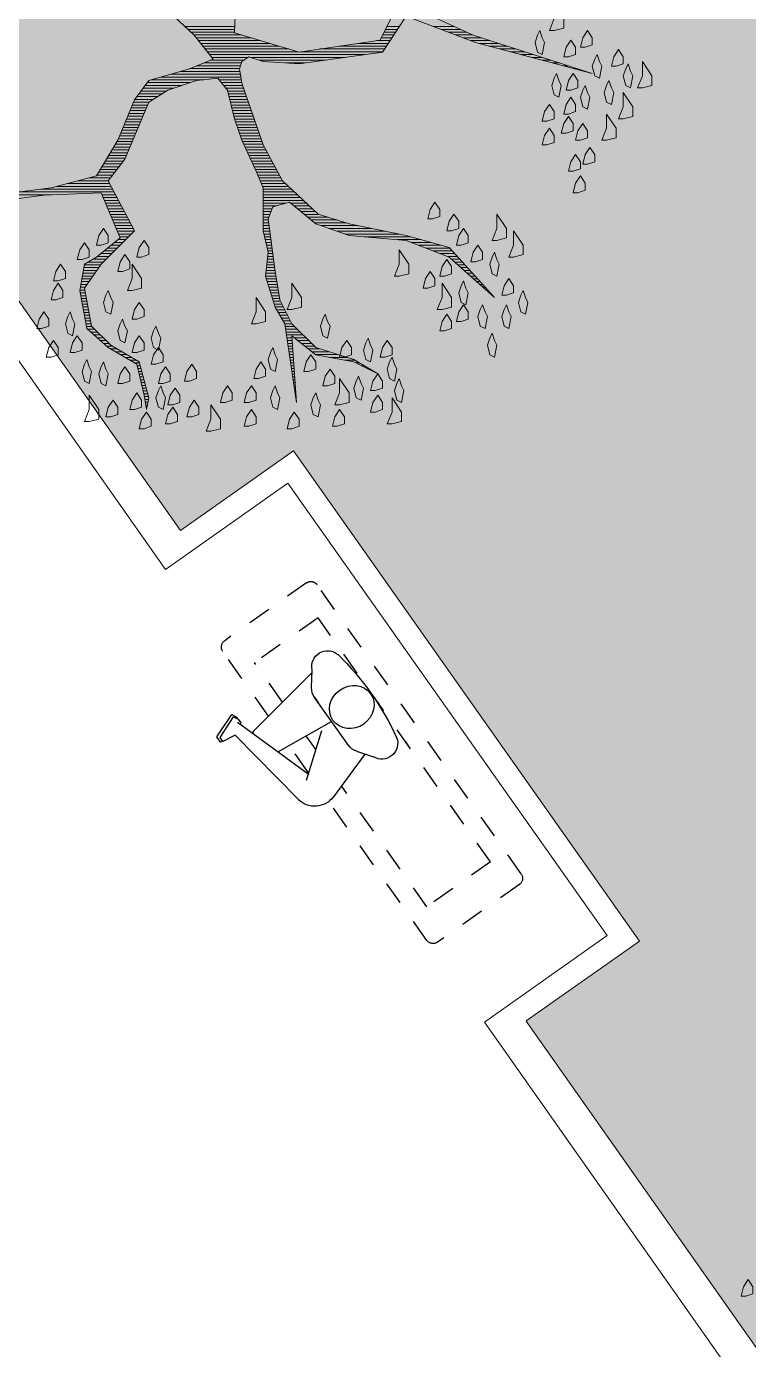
# Model space of a CAD drawing. Header units: metres. Extents: x 12093 to 20303, y 514 to 1412.
# Drawn here: x 19738.51 to 19741.64, y 815.44 to 821.16 of the extents above; entities that cross this region are included whole.
import ezdxf

# ---------------------------------------------------------------- set-up
doc = ezdxf.new("R2010")
doc.units = ezdxf.units.M
doc.linetypes.add('DASHED2', pattern=[9.525, 6.35, -3.175])
doc.layers.get('0').update_dxf_attribs({"lineweight": 13})
for name, color, linetype, lineweight in [('0-JARDI', 72, 'Continuous', 13), ('ARBOLES', 52, 'Continuous', 13), ('AREA VERDE', 62, 'Continuous', 13), ('grass', 64, 'Continuous', 13), ('MANZANAS-ORIGINALES', 147, 'Continuous', 9)]:
    doc.layers.add(name, color=color, linetype=linetype, lineweight=lineweight)
for name, color, linetype in [('2', 2, 'Continuous'), ('Proyecciones', 52, 'DASHED2'), ('SALUD-PLAN', 6, 'Continuous')]:
    doc.layers.add(name, color=color, linetype=linetype)

# ---------------------------------------------------------------- blocks, each defined once
blk = doc.blocks.new('ELLIPSE')
blk.add_circle((0.5, 0.5), 0.5)
blk = doc.blocks.new('gfgfgh')
at = {"layer": '2'}
for p, q in [((19731.2028, 804.7077), (19731.1414, 804.7537)), ((19731.5401, 804.7077), (19731.6014, 804.7537)), ((19731.1722, 804.7291), (19731.0998, 804.5119)), ((19731.5914, 804.7437), (19731.5314, 804.3937)), ((19731.2414, 804.6937), (19731.2714, 804.6937)), ((19731.2714, 804.6937), (19731.4981, 804.6937)), ((19731.3977, 804.4311), (19731.3714, 804.6937)), ((19731.5014, 804.6937), (19731.4714, 804.6937)), ((19731.3626, 804.6353), (19731.2255, 804.4567)), ((19731.2422, 804.4791), (19731.6022, 804.3591)), ((19731.3977, 804.4311), (19731.3966, 804.4277)), ((19731.1786, 804.3816), (19731.5622, 804.3191)), ((19731.5314, 804.3937), (19731.5282, 804.3838)), ((19731.5922, 804.3691), (19731.5902, 804.3631)), ((19731.6122, 804.3691), (19731.5922, 804.3691)), ((19731.5922, 804.2591), (19731.6322, 804.3591)), ((19731.6027, 804.2501), (19731.6437, 804.3587)), ((19731.6322, 804.3591), (19731.6122, 804.3691)), ((19731.6208, 804.37), (19731.6187, 804.3659)), ((19731.6437, 804.3587), (19731.6208, 804.37)), ((19731.5622, 804.3191), (19731.5722, 804.2591)), ((19731.5706, 804.2613), (19731.5718, 804.2616)), ((19731.5706, 804.2613), (19731.575, 804.2501)), ((19731.5722, 804.2591), (19731.5922, 804.2591)), ((19731.575, 804.2501), (19731.6027, 804.2501))]:
    blk.add_line(p, q, dxfattribs=at)
for centre, radius, start, end in [((19731.1681, 804.817), 0.0687, 104.0362, 247.1663), ((19731.3714, 803.6837), 1.22, 79.6111, 100.3889), ((19731.5748, 804.817), 0.0687, 292.8337, 75.9638), ((19731.2448, 804.7637), 0.07, 233.1301, 270), ((19731.4981, 804.7637), 0.07, 270, 306.8699), ((19731.1946, 804.4803), 0.1, 161.5651, 260.7539)]:
    blk.add_arc(centre, radius, start, end, dxfattribs=at)
at = {"layer": 'Proyecciones', "ltscale": 0.006}
for p, q in [((19730.3591, 804.9841), (19731.8897, 804.9841)), ((19730.3258, 804.9509), (19730.3258, 804.5174)), ((19731.923, 804.9509), (19731.923, 804.5174)), ((19730.4774, 804.9049), (19731.7713, 804.9049)), ((19730.4774, 804.9049), (19731.1185, 804.9049)), ((19731.3111, 804.9049), (19731.384, 804.9049)), ((19730.4774, 804.5682), (19731.1185, 804.5682)), ((19731.3111, 804.5682), (19731.384, 804.5682)), ((19731.5614, 804.5682), (19731.7713, 804.5682)), ((19730.3591, 804.4841), (19731.0947, 804.4841)), ((19731.2466, 804.4841), (19731.3924, 804.4841)), ((19731.547, 804.4841), (19731.8897, 804.4841))]:
    blk.add_line(p, q, dxfattribs=at)
at = {"layer": 'Proyecciones', "ltscale": 0.005}
for p, q in [((19730.4774, 804.9049), (19730.4774, 804.5682)), ((19731.7713, 804.9049), (19731.7713, 804.5682))]:
    blk.add_line(p, q, dxfattribs=at)
for centre, start, end in [((19730.3591, 804.9509), 90, 180), ((19731.8897, 804.9509), 0, 90), ((19730.3591, 804.9509), 174.6442, 180), ((19730.3591, 804.5174), 180, 270), ((19731.8897, 804.5174), 270, 0)]:
    blk.add_arc(centre, 0.0333, start, end, dxfattribs=at)
at = {"layer": '2', "xscale": 0.180000000000291, "yscale": -0.2000000000000455, "zscale": 0.180000000000291}
blk.add_blockref('ELLIPSE', (19731.2814, 804.9012), dxfattribs=at)
blk = doc.blocks.new('*X6')
at = {"color": 0}
for p, q in [((16.8265, 16.57), (16.8895, 16.57)), ((16.8565, 16.58), (16.9159, 16.58)), ((16.8781, 16.59), (16.9423, 16.59)), ((16.8996, 16.6), (16.9686, 16.6)), ((16.9211, 16.61), (16.995, 16.61)), ((17.1164, 16.61), (17.1613, 16.61)), ((17.1231, 16.6), (17.1663, 16.6)), ((17.1297, 16.59), (17.1713, 16.59)), ((17.1364, 16.58), (17.1763, 16.58)), ((17.1431, 16.57), (17.1813, 16.57)), ((17.646, 16.57), (17.8418, 16.57)), ((17.6798, 16.58), (17.8501, 16.58)), ((17.7034, 16.61), (17.8818, 16.61)), ((17.7037, 16.6), (17.8712, 16.6)), ((17.7041, 16.59), (17.8606, 16.59)), ((16.6703, 16.52), (16.7201, 16.52)), ((16.7015, 16.53), (16.7578, 16.53)), ((16.7328, 16.54), (16.7955, 16.54)), ((16.764, 16.55), (16.8332, 16.55)), ((16.7953, 16.56), (16.8632, 16.56)), ((17.1497, 16.56), (17.1971, 16.56)), ((17.1564, 16.55), (17.2651, 16.55)), ((17.163, 16.54), (17.3331, 16.54)), ((17.1697, 16.53), (17.401, 16.53)), ((17.1764, 16.52), (17.469, 16.52)), ((17.4773, 16.52), (17.8018, 16.52)), ((17.511, 16.53), (17.8098, 16.53)), ((17.5448, 16.54), (17.8178, 16.54)), ((17.5785, 16.55), (17.8258, 16.55)), ((17.6123, 16.56), (17.8338, 16.56)), ((16.5453, 16.48), (16.5693, 16.48)), ((16.5765, 16.49), (16.607, 16.49)), ((16.6078, 16.5), (16.6447, 16.5)), ((16.639, 16.51), (16.6824, 16.51)), ((17.2412, 16.51), (17.7938, 16.51)), ((17.3112, 16.5), (17.6466, 16.5)), ((17.3812, 16.49), (17.6166, 16.49)), ((17.4512, 16.48), (17.5245, 16.48)), ((17.6564, 16.5), (17.7858, 16.5)), ((17.6714, 16.49), (17.7899, 16.49)), ((17.6804, 16.48), (17.8149, 16.48)), ((16.4515, 16.45), (16.4563, 16.45)), ((16.4828, 16.46), (16.494, 16.46)), ((16.514, 16.47), (16.5317, 16.47)), ((17.6822, 16.43), (17.9666, 16.43)), ((17.6837, 16.47), (17.8399, 16.47)), ((17.6839, 16.44), (17.9326, 16.44)), ((17.6855, 16.45), (17.8986, 16.45)), ((17.687, 16.46), (17.8649, 16.46)), ((17.6687, 16.38), (17.7289, 16.38)), ((17.6722, 16.39), (17.7352, 16.39)), ((17.6757, 16.4), (17.7432, 16.4)), ((17.6789, 16.41), (17.7512, 16.41)), ((17.6805, 16.42), (17.7592, 16.42)), ((17.8145, 16.42), (18.0006, 16.42)), ((17.8617, 16.41), (18.0157, 16.41)), ((17.8916, 16.4), (18.0232, 16.4)), ((17.9216, 16.39), (18.0307, 16.39)), ((17.9473, 16.38), (18.0382, 16.38)), ((17.6514, 16.33), (17.7164, 16.33)), ((17.6549, 16.34), (17.7189, 16.34)), ((17.6584, 16.35), (17.7214, 16.35)), ((17.6618, 16.36), (17.7239, 16.36)), ((17.6653, 16.37), (17.7264, 16.37)), ((17.9633, 16.37), (18.0457, 16.37)), ((17.9793, 16.36), (18.0532, 16.36)), ((17.9953, 16.35), (18.0607, 16.35)), ((18.0106, 16.34), (18.0651, 16.34)), ((18.0147, 16.33), (18.0692, 16.33)), ((17.6376, 16.29), (17.7064, 16.29)), ((17.6411, 16.3), (17.7089, 16.3)), ((17.6445, 16.31), (17.7114, 16.31)), ((17.648, 16.32), (17.7139, 16.32)), ((18.0189, 16.32), (18.0733, 16.32)), ((18.0231, 16.31), (18.0774, 16.31)), ((18.0272, 16.3), (18.0816, 16.3)), ((18.0314, 16.29), (18.0857, 16.29)), ((17.6203, 16.24), (17.6905, 16.24)), ((17.6237, 16.25), (17.6938, 16.25)), ((17.6272, 16.26), (17.6971, 16.26)), ((17.6307, 16.27), (17.7005, 16.27)), ((17.6341, 16.28), (17.7038, 16.28)), ((18.0356, 16.28), (18.0898, 16.28)), ((18.0397, 16.27), (18.0939, 16.27)), ((18.0439, 16.26), (18.098, 16.26)), ((18.0481, 16.25), (18.1021, 16.25)), ((18.0522, 16.24), (18.1063, 16.24)), ((17.603, 16.19), (17.6719, 16.19)), ((17.6064, 16.2), (17.6766, 16.2)), ((17.6099, 16.21), (17.6805, 16.21)), ((17.6134, 16.22), (17.6838, 16.22)), ((17.6168, 16.23), (17.6871, 16.23)), ((18.0564, 16.23), (18.1104, 16.23)), ((18.0606, 16.22), (18.1145, 16.22)), ((18.0647, 16.21), (18.1186, 16.21)), ((18.0689, 16.2), (18.1236, 16.2)), ((18.0731, 16.19), (18.1296, 16.19)), ((17.5821, 16.15), (17.6535, 16.15)), ((17.5874, 16.16), (17.6581, 16.16)), ((17.5928, 16.17), (17.6627, 16.17)), ((17.5981, 16.18), (17.6673, 16.18)), ((18.0772, 16.18), (18.1356, 16.18)), ((18.0814, 16.17), (18.1416, 16.17)), ((18.0856, 16.16), (18.1476, 16.16)), ((18.0897, 16.15), (18.1536, 16.15)), ((17.5554, 16.1), (17.6304, 16.1)), ((17.5608, 16.11), (17.635, 16.11)), ((17.5661, 16.12), (17.6396, 16.12)), ((17.5714, 16.13), (17.6443, 16.13)), ((17.5768, 16.14), (17.6489, 16.14)), ((18.0939, 16.14), (18.1596, 16.14)), ((18.1004, 16.13), (18.1656, 16.13)), ((18.1082, 16.12), (18.1716, 16.12)), ((18.116, 16.11), (18.1776, 16.11)), ((18.1237, 16.1), (18.1836, 16.1)), ((17.5234, 16.05), (17.6088, 16.05)), ((17.5341, 16.06), (17.6131, 16.06)), ((17.5394, 16.07), (17.6174, 16.07)), ((17.5448, 16.08), (17.6216, 16.08)), ((17.5501, 16.09), (17.6259, 16.09)), ((18.1315, 16.09), (18.1896, 16.09)), ((18.1393, 16.08), (18.1956, 16.08)), ((18.1471, 16.07), (18.2239, 16.07)), ((18.1497, 16.05), (18.2999, 16.05)), ((18.1549, 16.06), (18.2619, 16.06)), ((17.4698, 16), (17.6021, 16)), ((17.4806, 16.01), (17.6021, 16.01)), ((17.4913, 16.02), (17.6021, 16.02)), ((17.502, 16.03), (17.6021, 16.03)), ((17.5127, 16.04), (17.6045, 16.04)), ((18.1235, 16), (18.173, 16)), ((18.1287, 16.01), (18.1773, 16.01)), ((18.1339, 16.02), (18.4746, 16.02)), ((18.1392, 16.03), (18.3946, 16.03)), ((18.1444, 16.04), (18.3379, 16.04)), ((18.3591, 16.01), (18.5546, 16.01)), ((17.427, 15.96), (17.4799, 15.96)), ((17.4377, 15.97), (17.4922, 15.97)), ((17.4484, 15.98), (17.5044, 15.98)), ((17.4591, 15.99), (17.6021, 15.99)), ((17.5206, 15.98), (17.6021, 15.98)), ((17.5556, 15.97), (17.6021, 15.97)), ((17.5707, 15.96), (17.6021, 15.96)), ((18.1025, 15.96), (18.1562, 15.96)), ((18.1077, 15.97), (18.1604, 15.97)), ((18.113, 15.98), (18.1646, 15.98)), ((18.1182, 15.99), (18.1688, 15.99)), ((17.3061, 15.91), (17.4188, 15.91)), ((17.3386, 15.92), (17.431, 15.92)), ((17.3711, 15.93), (17.4433, 15.93)), ((17.4036, 15.94), (17.4555, 15.94)), ((17.4163, 15.95), (17.4677, 15.95)), ((17.5747, 15.95), (17.6021, 15.95)), ((17.5787, 15.94), (17.6021, 15.94)), ((17.5827, 15.93), (17.6021, 15.93)), ((17.5832, 15.91), (17.6021, 15.91)), ((17.5846, 15.92), (17.6021, 15.92)), ((18.0763, 15.91), (18.1351, 15.91)), ((18.0816, 15.92), (18.1394, 15.92)), ((18.0868, 15.93), (18.1436, 15.93)), ((18.092, 15.94), (18.1478, 15.94)), ((18.0973, 15.95), (18.152, 15.95)), ((17.0761, 15.86), (17.2435, 15.86)), ((17.1189, 15.87), (17.3117, 15.87)), ((17.1669, 15.88), (17.3397, 15.88)), ((17.2149, 15.89), (17.3677, 15.89)), ((17.2629, 15.9), (17.3957, 15.9)), ((17.5764, 15.86), (17.5974, 15.86)), ((17.5778, 15.87), (17.5996, 15.87)), ((17.5791, 15.88), (17.6018, 15.88)), ((17.5805, 15.89), (17.6021, 15.89)), ((17.5819, 15.9), (17.6021, 15.9)), ((18.0627, 15.88), (18.1225, 15.88)), ((18.0658, 15.89), (18.1267, 15.89)), ((18.0711, 15.9), (18.1309, 15.9)), ((18.0727, 15.87), (18.1183, 15.87)), ((18.0827, 15.86), (18.1141, 15.86)), ((16.9371, 15.82), (17.0215, 15.82)), ((16.9681, 15.83), (17.0472, 15.83)), ((17.0041, 15.84), (17.0729, 15.84)), ((17.0401, 15.85), (17.1235, 15.85)), ((17.5709, 15.82), (17.5885, 15.82)), ((17.5723, 15.83), (17.5907, 15.83)), ((17.5737, 15.84), (17.5929, 15.84)), ((17.575, 15.85), (17.5951, 15.85)), ((18.0927, 15.85), (18.1197, 15.85)), ((18.1027, 15.84), (18.1322, 15.84)), ((18.1127, 15.83), (18.1447, 15.83)), ((18.1227, 15.82), (18.1572, 15.82)), ((16.8919, 15.77), (16.9189, 15.77)), ((16.9009, 15.78), (16.9301, 15.78)), ((16.91, 15.79), (16.9444, 15.79)), ((16.919, 15.8), (16.9701, 15.8)), ((16.9281, 15.81), (16.9958, 15.81)), ((17.5641, 15.77), (17.5886, 15.77)), ((17.5655, 15.78), (17.5876, 15.78)), ((17.5669, 15.79), (17.5866, 15.79)), ((17.5682, 15.8), (17.5856, 15.8)), ((17.5696, 15.81), (17.5863, 15.81)), ((18.1327, 15.81), (18.1697, 15.81)), ((18.1427, 15.8), (18.1822, 15.8)), ((18.1527, 15.79), (18.1947, 15.79)), ((18.1627, 15.78), (18.2105, 15.78)), ((18.1727, 15.77), (18.2271, 15.77)), ((16.8467, 15.72), (16.863, 15.72)), ((16.8557, 15.73), (16.8742, 15.73)), ((16.8648, 15.74), (16.8853, 15.74)), ((16.8738, 15.75), (16.8965, 15.75)), ((16.8829, 15.76), (16.9077, 15.76)), ((17.5568, 15.72), (17.5936, 15.72)), ((17.5585, 15.73), (17.5926, 15.73)), ((17.56, 15.74), (17.5916, 15.74)), ((17.5614, 15.75), (17.5906, 15.75)), ((17.5628, 15.76), (17.5896, 15.76)), ((18.182, 15.76), (18.2403, 15.76)), ((18.189, 15.75), (18.2422, 15.75)), ((18.196, 15.74), (18.244, 15.74)), ((18.203, 15.73), (18.2458, 15.73)), ((18.21, 15.72), (18.2476, 15.72)), ((16.8014, 15.67), (16.8071, 15.67)), ((16.8105, 15.68), (16.8183, 15.68)), ((16.8195, 15.69), (16.8295, 15.69)), ((16.8286, 15.7), (16.8406, 15.7)), ((16.8376, 15.71), (16.8518, 15.71)), ((17.5485, 15.67), (17.5783, 15.67)), ((17.5501, 15.68), (17.5814, 15.68)), ((17.5518, 15.69), (17.5844, 15.69)), ((17.5535, 15.7), (17.5875, 15.7)), ((17.5551, 15.71), (17.5906, 15.71)), ((18.217, 15.71), (18.2494, 15.71)), ((18.224, 15.7), (18.2512, 15.7)), ((18.231, 15.69), (18.2531, 15.69)), ((18.238, 15.68), (18.2549, 15.68)), ((18.2385, 15.67), (18.2567, 15.67)), ((16.7833, 15.65), (16.7848, 15.65)), ((16.7924, 15.66), (16.7959, 15.66)), ((17.5402, 15.63), (17.566, 15.63)), ((17.5435, 15.64), (17.5691, 15.64)), ((17.5451, 15.65), (17.5721, 15.65)), ((17.5468, 15.66), (17.5752, 15.66)), ((18.231, 15.63), (18.2497, 15.63)), ((18.2329, 15.64), (18.2515, 15.64)), ((18.2348, 15.65), (18.2534, 15.65)), ((18.2367, 15.66), (18.2553, 15.66)), ((17.5152, 15.58), (17.5429, 15.58)), ((17.5202, 15.59), (17.5486, 15.59)), ((17.5252, 15.6), (17.5543, 15.6)), ((17.5302, 15.61), (17.5598, 15.61)), ((17.5352, 15.62), (17.5629, 15.62)), ((18.2217, 15.58), (18.2403, 15.58)), ((18.2235, 15.59), (18.2422, 15.59)), ((18.2254, 15.6), (18.244, 15.6)), ((18.2273, 15.61), (18.2459, 15.61)), ((18.2292, 15.62), (18.2478, 15.62)), ((17.4803, 15.53), (17.5226, 15.53)), ((17.4903, 15.54), (17.5241, 15.54)), ((17.5002, 15.55), (17.5257, 15.55)), ((17.5052, 15.56), (17.5315, 15.56)), ((17.5102, 15.57), (17.5372, 15.57)), ((18.2032, 15.53), (18.2284, 15.53)), ((18.2132, 15.54), (18.2328, 15.54)), ((18.216, 15.55), (18.2347, 15.55)), ((18.2179, 15.56), (18.2365, 15.56)), ((18.2198, 15.57), (18.2384, 15.57)), ((17.4403, 15.49), (17.4786, 15.49)), ((17.4503, 15.5), (17.4911, 15.5)), ((17.4603, 15.51), (17.5196, 15.51)), ((17.4703, 15.52), (17.5211, 15.52)), ((17.4988, 15.49), (17.5165, 15.49)), ((17.4996, 15.5), (17.5181, 15.5)), ((18.1632, 15.49), (18.1834, 15.49)), ((18.1732, 15.5), (18.1946, 15.5)), ((18.1832, 15.51), (18.2059, 15.51)), ((18.1932, 15.52), (18.2171, 15.52)), ((17.336, 15.44), (17.4161, 15.44)), ((17.368, 15.45), (17.4286, 15.45)), ((17.4, 15.46), (17.4411, 15.46)), ((17.4203, 15.47), (17.4536, 15.47)), ((17.4303, 15.48), (17.4661, 15.48)), ((17.4953, 15.44), (17.509, 15.44)), ((17.496, 15.45), (17.5105, 15.45)), ((17.4967, 15.46), (17.512, 15.46)), ((17.4974, 15.47), (17.5135, 15.47)), ((17.4981, 15.48), (17.515, 15.48)), ((18.0895, 15.44), (18.1126, 15.44)), ((18.1066, 15.45), (18.1297, 15.45)), ((18.1238, 15.46), (18.1468, 15.46)), ((18.1409, 15.47), (18.1609, 15.47)), ((18.1532, 15.48), (18.1721, 15.48)), ((17.2254, 15.39), (17.2317, 15.39)), ((17.242, 15.4), (17.2517, 15.4)), ((17.2587, 15.41), (17.2717, 15.41)), ((17.2754, 15.42), (17.3128, 15.42)), ((17.304, 15.43), (17.3661, 15.43)), ((17.4917, 15.39), (17.5014, 15.39)), ((17.4924, 15.4), (17.5029, 15.4)), ((17.4931, 15.41), (17.5044, 15.41)), ((17.4938, 15.42), (17.5059, 15.42)), ((17.4946, 15.43), (17.5074, 15.43)), ((18.038, 15.39), (18.0493, 15.39)), ((18.0407, 15.4), (18.0516, 15.4)), ((18.0433, 15.41), (18.0611, 15.41)), ((18.0552, 15.42), (18.0783, 15.42)), ((18.0723, 15.43), (18.0954, 15.43)), ((17.2087, 15.38), (17.2117, 15.38)), ((17.4881, 15.34), (17.4938, 15.34)), ((17.4888, 15.35), (17.4953, 15.35)), ((17.4896, 15.36), (17.4968, 15.36)), ((17.4903, 15.37), (17.4984, 15.37)), ((17.491, 15.38), (17.4999, 15.38)), ((18.0247, 15.34), (18.0378, 15.34)), ((18.0273, 15.35), (18.0401, 15.35)), ((18.03, 15.36), (18.0424, 15.36)), ((18.0327, 15.37), (18.0447, 15.37)), ((18.0353, 15.38), (18.047, 15.38)), ((17.4853, 15.3), (17.4877, 15.3)), ((17.486, 15.31), (17.4893, 15.31)), ((17.4867, 15.32), (17.4908, 15.32)), ((17.4874, 15.33), (17.4923, 15.33)), ((18.014, 15.3), (18.0286, 15.3)), ((18.0167, 15.31), (18.0309, 15.31)), ((18.0193, 15.32), (18.0332, 15.32)), ((18.022, 15.33), (18.0355, 15.33)), ((17.4831, 15.27), (17.4832, 15.27)), ((17.4838, 15.28), (17.4847, 15.28)), ((17.4846, 15.29), (17.4862, 15.29)), ((18.0113, 15.29), (18.0265, 15.29)), ((18.0115, 15.28), (18.0249, 15.28)), ((18.0135, 15.27), (18.0232, 15.27)), ((18.0155, 15.26), (18.0215, 15.26)), ((18.0175, 15.25), (18.0199, 15.25))]:
    blk.add_line(p, q, dxfattribs=at)
blk = doc.blocks.new('ARBUSTO6')
at = {"layer": 'ARBOLES', "color": 7}
for points in [[(-0.0473, 0.3354), (-0.0388, 0.0803), (-0.2684, 0.0122), (-0.5575, 0.0548), (-0.6256, 0.1908)], [(-0.6511, 0.1823), (-0.8892, 0.0718), (-1.3144, -0.0643), (-0.8977, 0.0463), (-0.6511, 0.1398), (-0.566, 0.0122), (-0.2684, -0.0303), (-0.1408, -0.0218), (-0.0898, -0.0048), (-0.0643, -0.0218), (-0.0558, -0.0473), (-0.0643, -0.0983), (-0.1408, -0.3194), (-0.2089, -0.447), (-0.3364, -0.566), (-0.447, -0.6001), (-0.6511, -0.6426), (-0.8041, -0.6851), (-0.9657, -0.8637), (-0.8041, -0.7191), (-0.6511, -0.6596), (-0.447, -0.6426), (-0.3279, -0.6001), (-0.2344, -0.5235), (-0.1748, -0.5405), (-0.1578, -0.583), (-0.1833, -0.7701), (-0.2004, -0.8722), (-0.2429, -0.9572), (-0.3279, -1.0423), (-0.464, -1.0848), (-0.549, -1.1358), (-0.464, -1.0933), (-0.3279, -1.0678), (-0.2429, -0.9997), (-0.2599, -1.2379), (-0.2174, -0.9572), (-0.1833, -0.8977), (-0.1493, -0.7871), (-0.1578, -0.7021), (-0.1408, -0.6256), (-0.1408, -0.5405), (-0.1408, -0.4725), (-0.1153, -0.413), (-0.0643, -0.3024), (-0.0388, -0.2259), (-0.0133, -0.1238), (0.0207, -0.0813), (0.0973, -0.0898), (0.1993, -0.1238), (0.2674, -0.1663), (0.3524, -0.3704), (0.4119, -0.447), (0.3184, -0.6256), (0.4374, -0.7446), (0.497, -0.8297), (0.4715, -0.9657), (0.4034, -1.0338), (0.3014, -1.0933), (0.2674, -1.2209), (0.2759, -1.2634), (0.2844, -1.2123), (0.3099, -1.1018), (0.4119, -1.0423), (0.4885, -0.9742), (0.514, -0.8382), (0.497, -0.7446), (0.4544, -0.7191), (0.3694, -0.6511), (0.4374, -0.4895), (0.6415, -0.498), (0.8286, -0.5235)], [(0.8201, -0.498), (0.616, -0.4725), (0.4544, -0.43), (0.3779, -0.3024), (0.3184, -0.1578), (0.2674, -0.0898), (0.1228, -0.0473), (0.0378, -0.0133), (0.1058, 0.0718), (0.2674, 0.2248)]]:
    blk.add_lwpolyline(points, dxfattribs=at)
at = {"layer": 'ARBOLES'}
for points in [[(-1.1783, 0.0888), (-1.2123, 0.0973), (-1.2123, 0.1313), (-1.1783, 0.1823), (-1.1783, 0.1313), (-1.1613, 0.0888)], [(-1.2889, 0.0292), (-1.3144, 0.0378), (-1.3144, 0.0633), (-1.2974, 0.0888), (-1.2804, 0.0633), (-1.2718, 0.0292)], [(-1.2293, -0.0048), (-1.2548, 0.0037), (-1.2548, 0.0292), (-1.2378, 0.0548), (-1.2208, 0.0292), (-1.2123, -0.0048)], [(-1.1358, 0.0633), (-1.1443, 0.0463), (-1.1358, 0.0037), (-1.1188, 0.0122), (-1.1103, 0.0463), (-1.1188, 0.0718), (-1.1273, 0.0888)], [(-1.3994, -0.0388), (-1.4249, -0.0303), (-1.4249, -0.0048), (-1.4079, 0.0207), (-1.3909, -0.0048), (-1.3824, -0.0388)], [(-1.3399, -0.0218), (-1.3484, -0.0388), (-1.3399, -0.0813), (-1.3229, -0.0728), (-1.3144, -0.0388), (-1.3229, -0.0133), (-1.3314, 0.0037)], [(-1.493, -0.1153), (-1.527, -0.1068), (-1.527, -0.0728), (-1.493, -0.0218), (-1.493, -0.0728), (-1.4759, -0.1153)], [(-1.4504, -0.0558), (-1.4589, -0.0728), (-1.4504, -0.1153), (-1.4334, -0.1068), (-1.4249, -0.0728), (-1.4334, -0.0473), (-1.4419, -0.0303)], [(-1.3824, -0.1153), (-1.3909, -0.1323), (-1.3824, -0.1748), (-1.3654, -0.1663), (-1.3569, -0.1323), (-1.3654, -0.1068), (-1.3739, -0.0898)], [(-1.2378, -0.1238), (-1.2633, -0.1153), (-1.2633, -0.0898), (-1.2463, -0.0643), (-1.2293, -0.0898), (-1.2208, -0.1238)], [(-1.1953, -0.0898), (-1.2038, -0.1068), (-1.1953, -0.1493), (-1.1783, -0.1408), (-1.1698, -0.1068), (-1.1783, -0.0813), (-1.1868, -0.0643)], [(-1.4249, -0.2259), (-1.4589, -0.2174), (-1.4589, -0.1834), (-1.4249, -0.1323), (-1.4249, -0.1834), (-1.4079, -0.2259)], [(-1.2974, -0.1323), (-1.3059, -0.1493), (-1.2974, -0.1919), (-1.2804, -0.1834), (-1.2718, -0.1493), (-1.2804, -0.1238), (-1.2889, -0.1068)], [(-1.2293, -0.2089), (-1.2548, -0.2004), (-1.2548, -0.1748), (-1.2378, -0.1493), (-1.2208, -0.1748), (-1.2123, -0.2089)], [(-1.1528, -0.2344), (-1.1783, -0.2259), (-1.1783, -0.2004), (-1.1613, -0.1748), (-1.1443, -0.2004), (-1.1358, -0.2344)], [(-1.3654, -0.3024), (-1.3994, -0.2939), (-1.3994, -0.2599), (-1.3654, -0.2089), (-1.3654, -0.2599), (-1.3484, -0.3024)], [(-1.2208, -0.2769), (-1.2463, -0.2684), (-1.2463, -0.2429), (-1.2293, -0.2174), (-1.2123, -0.2429), (-1.2038, -0.2769)], [(1.4834, -0.2599), (1.4579, -0.2514), (1.4579, -0.2259), (1.4749, -0.2004), (1.4919, -0.2259), (1.5004, -0.2599)], [(-1.2718, -0.3024), (-1.2974, -0.2939), (-1.2974, -0.2684), (-1.2804, -0.2429), (-1.2633, -0.2684), (-1.2548, -0.3024)], [(-1.1528, -0.3194), (-1.1783, -0.3109), (-1.1783, -0.2854), (-1.1613, -0.2599), (-1.1443, -0.2854), (-1.1358, -0.3194)], [(-1.2974, -0.3875), (-1.3229, -0.3789), (-1.3229, -0.3534), (-1.3059, -0.3279), (-1.2889, -0.3534), (-1.2804, -0.3875)], [(-1.2463, -0.413), (-1.2718, -0.4045), (-1.2718, -0.3789), (-1.2548, -0.3534), (-1.2378, -0.3789), (-1.2293, -0.413)], [(-1.2633, -0.4895), (-1.2889, -0.481), (-1.2889, -0.4555), (-1.2718, -0.43), (-1.2548, -0.4555), (-1.2463, -0.4895)], [(-0.9742, -0.6596), (-1.0082, -0.6511), (-1.0082, -0.6171), (-0.9742, -0.566), (-0.9742, -0.6171), (-0.9572, -0.6596)], [(-0.8126, -0.6256), (-0.8381, -0.6171), (-0.8381, -0.5915), (-0.8211, -0.566), (-0.8041, -0.5915), (-0.7956, -0.6256)], [(-0.7446, -0.583), (-0.7701, -0.5745), (-0.7701, -0.549), (-0.7531, -0.5235), (-0.7361, -0.549), (-0.7276, -0.583)], [(-1.0337, -0.7191), (-1.0678, -0.7106), (-1.0678, -0.6766), (-1.0337, -0.6256), (-1.0337, -0.6766), (-1.0167, -0.7191)], [(-0.8467, -0.6766), (-0.8722, -0.6681), (-0.8722, -0.6426), (-0.8552, -0.6171), (-0.8381, -0.6426), (-0.8296, -0.6766)], [(0.2929, -0.7191), (0.2674, -0.7106), (0.2674, -0.6851), (0.2844, -0.6596), (0.3014, -0.6851), (0.3099, -0.7191)], [(0.4374, -0.6766), (0.4119, -0.6681), (0.4119, -0.6426), (0.4289, -0.6171), (0.4459, -0.6426), (0.4544, -0.6766)], [(-0.9742, -0.7276), (-0.9827, -0.7446), (-0.9742, -0.7871), (-0.9572, -0.7786), (-0.9487, -0.7446), (-0.9572, -0.7191), (-0.9657, -0.7021)], [(-0.8977, -0.7361), (-0.9232, -0.7276), (-0.9232, -0.7021), (-0.9062, -0.6766), (-0.8892, -0.7021), (-0.8807, -0.7361)], [(-0.6256, -0.7871), (-0.6596, -0.7786), (-0.6596, -0.7446), (-0.6256, -0.6936), (-0.6256, -0.7446), (-0.6085, -0.7871)], [(0.5055, -0.7276), (0.48, -0.7191), (0.48, -0.6936), (0.497, -0.6681), (0.514, -0.6936), (0.5225, -0.7276)], [(-0.7871, -0.7871), (-0.8126, -0.7786), (-0.8126, -0.7531), (-0.7956, -0.7276), (-0.7786, -0.7531), (-0.7701, -0.7871)], [(0.3269, -0.8382), (0.2929, -0.8297), (0.2929, -0.7956), (0.3269, -0.7446), (0.3269, -0.7956), (0.3439, -0.8382)], [(0.3609, -0.7701), (0.3354, -0.7616), (0.3354, -0.7361), (0.3524, -0.7106), (0.3694, -0.7361), (0.3779, -0.7701)], [(0.5905, -0.8042), (0.565, -0.7956), (0.565, -0.7701), (0.582, -0.7446), (0.599, -0.7701), (0.6075, -0.8042)], [(-1.0082, -0.8552), (-1.0337, -0.8467), (-1.0337, -0.8212), (-1.0167, -0.7956), (-0.9997, -0.8212), (-0.9912, -0.8552)], [(-0.7276, -0.8297), (-0.7531, -0.8212), (-0.7531, -0.7956), (-0.7361, -0.7701), (-0.7191, -0.7956), (-0.7106, -0.8297)], [(-1.0763, -0.8637), (-1.0848, -0.8807), (-1.0763, -0.9232), (-1.0593, -0.9147), (-1.0507, -0.8807), (-1.0593, -0.8552), (-1.0678, -0.8382)], [(-0.8637, -0.8297), (-0.8722, -0.8467), (-0.8637, -0.8892), (-0.8467, -0.8807), (-0.8381, -0.8467), (-0.8467, -0.8212), (-0.8552, -0.8042)], [(-0.7786, -0.9062), (-0.8126, -0.8977), (-0.8126, -0.8637), (-0.7786, -0.8127), (-0.7786, -0.8637), (-0.7616, -0.9062)], [(-0.2429, -0.9062), (-0.2769, -0.8977), (-0.2769, -0.8637), (-0.2429, -0.8127), (-0.2429, -0.8637), (-0.2259, -0.9062)], [(0.4034, -0.8637), (0.3949, -0.8807), (0.4034, -0.9232), (0.4204, -0.9147), (0.4289, -0.8807), (0.4204, -0.8552), (0.4119, -0.8382)], [(0.599, -0.8722), (0.5735, -0.8637), (0.5735, -0.8382), (0.5905, -0.8127), (0.6075, -0.8382), (0.616, -0.8722)], [(-1.0167, -0.9147), (-1.0252, -0.9317), (-1.0167, -0.9742), (-0.9997, -0.9657), (-0.9912, -0.9317), (-0.9997, -0.9062), (-1.0082, -0.8892)], [(-0.9317, -0.9147), (-0.9402, -0.9317), (-0.9317, -0.9742), (-0.9147, -0.9657), (-0.9062, -0.9317), (-0.9147, -0.9062), (-0.9232, -0.8892)], [(-0.8467, -0.9487), (-0.8722, -0.9402), (-0.8722, -0.9147), (-0.8552, -0.8892), (-0.8381, -0.9147), (-0.8296, -0.9487)], [(-0.1153, -0.9572), (-0.1493, -0.9487), (-0.1493, -0.9147), (-0.1153, -0.8637), (-0.1153, -0.9147), (-0.0983, -0.9572)], [(0.3099, -0.9402), (0.2844, -0.9317), (0.2844, -0.9062), (0.3014, -0.8807), (0.3184, -0.9062), (0.3269, -0.9402)], [(-0.7871, -0.9827), (-0.8126, -0.9742), (-0.8126, -0.9487), (-0.7956, -0.9232), (-0.7786, -0.9487), (-0.7701, -0.9827)], [(-0.3704, -0.9487), (-0.3789, -0.9657), (-0.3704, -1.0082), (-0.3534, -0.9997), (-0.3449, -0.9657), (-0.3534, -0.9402), (-0.3619, -0.9232)], [(0.3524, -0.9657), (0.3439, -0.9827), (0.3524, -1.0253), (0.3694, -1.0168), (0.3779, -0.9827), (0.3694, -0.9572), (0.3609, -0.9402)], [(0.5395, -0.9402), (0.531, -0.9572), (0.5395, -0.9997), (0.5565, -0.9912), (0.565, -0.9572), (0.5565, -0.9317), (0.548, -0.9147)], [(0.65, -0.9742), (0.6245, -0.9657), (0.6245, -0.9402), (0.6415, -0.9147), (0.6585, -0.9402), (0.667, -0.9742)], [(0.2333, -0.9912), (0.2248, -1.0082), (0.2333, -1.0508), (0.2504, -1.0423), (0.2589, -1.0082), (0.2504, -0.9827), (0.2418, -0.9657)], [(-0.9657, -1.0168), (-0.9742, -1.0338), (-0.9657, -1.0763), (-0.9487, -1.0678), (-0.9402, -1.0338), (-0.9487, -1.0082), (-0.9572, -0.9912)], [(-0.5745, -1.0763), (-0.6, -1.0678), (-0.6, -1.0423), (-0.583, -1.0168), (-0.566, -1.0423), (-0.5575, -1.0763)], [(-0.5235, -1.0338), (-0.532, -1.0508), (-0.5235, -1.0933), (-0.5065, -1.0848), (-0.498, -1.0508), (-0.5065, -1.0253), (-0.515, -1.0082)], [(-0.43, -1.0763), (-0.4555, -1.0678), (-0.4555, -1.0423), (-0.4385, -1.0168), (-0.4215, -1.0423), (-0.413, -1.0763)], [(0.3099, -1.0593), (0.2844, -1.0508), (0.2844, -1.0253), (0.3014, -0.9997), (0.3184, -1.0253), (0.3269, -1.0593)], [(0.531, -1.0593), (0.5055, -1.0508), (0.5055, -1.0253), (0.5225, -0.9997), (0.5395, -1.0253), (0.548, -1.0593)], [(0.616, -1.0763), (0.5905, -1.0678), (0.5905, -1.0423), (0.6075, -1.0168), (0.6245, -1.0423), (0.633, -1.0763)], [(-0.6085, -1.1018), (-0.617, -1.1188), (-0.6085, -1.1613), (-0.5915, -1.1528), (-0.583, -1.1188), (-0.5915, -1.0933), (-0.6, -1.0763)], [(-0.3024, -1.1273), (-0.3279, -1.1188), (-0.3279, -1.0933), (-0.3109, -1.0678), (-0.2939, -1.0933), (-0.2854, -1.1273)], [(-0.1833, -1.0678), (-0.1919, -1.0848), (-0.1833, -1.1273), (-0.1663, -1.1188), (-0.1578, -1.0848), (-0.1663, -1.0593), (-0.1748, -1.0423)], [(0.2418, -1.1018), (0.2163, -1.0933), (0.2163, -1.0678), (0.2333, -1.0423), (0.2504, -1.0678), (0.2589, -1.1018)], [(0.48, -1.1103), (0.4715, -1.1273), (0.48, -1.1698), (0.497, -1.1613), (0.5055, -1.1273), (0.497, -1.1018), (0.4885, -1.0848)], [(-0.3704, -1.1783), (-0.3959, -1.1698), (-0.3959, -1.1443), (-0.3789, -1.1188), (-0.3619, -1.1443), (-0.3534, -1.1783)], [(-0.1238, -1.1528), (-0.1493, -1.1443), (-0.1493, -1.1188), (-0.1323, -1.0933), (-0.1153, -1.1188), (-0.1068, -1.1528)], [(0.1228, -1.1613), (0.0973, -1.1528), (0.0973, -1.1273), (0.1143, -1.1018), (0.1313, -1.1273), (0.1398, -1.1613)], [(0.2163, -1.1698), (0.1908, -1.1613), (0.1908, -1.1358), (0.2078, -1.1103), (0.2248, -1.1358), (0.2333, -1.1698)], [(0.3609, -1.1698), (0.3354, -1.1613), (0.3354, -1.1358), (0.3524, -1.1103), (0.3694, -1.1358), (0.3779, -1.1698)], [(0.4204, -1.1188), (0.4119, -1.1358), (0.4204, -1.1783), (0.4374, -1.1698), (0.4459, -1.1358), (0.4374, -1.1103), (0.4289, -1.0933)], [(-0.6341, -1.1783), (-0.6426, -1.1953), (-0.6341, -1.2379), (-0.617, -1.2294), (-0.6085, -1.1953), (-0.617, -1.1698), (-0.6256, -1.1528)], [(-0.5405, -1.1953), (-0.566, -1.1868), (-0.566, -1.1613), (-0.549, -1.1358), (-0.532, -1.1613), (-0.5235, -1.1953)], [(-0.4895, -1.1698), (-0.498, -1.1868), (-0.4895, -1.2294), (-0.4725, -1.2209), (-0.464, -1.1868), (-0.4725, -1.1613), (-0.481, -1.1443)], [(-0.413, -1.2464), (-0.447, -1.2379), (-0.447, -1.2038), (-0.413, -1.1528), (-0.413, -1.2038), (-0.3959, -1.2464)], [(-0.1919, -1.2038), (-0.2004, -1.2209), (-0.1919, -1.2634), (-0.1748, -1.2549), (-0.1663, -1.2209), (-0.1748, -1.1953), (-0.1833, -1.1783)], [(-0.0898, -1.2379), (-0.1153, -1.2294), (-0.1153, -1.2038), (-0.0983, -1.1783), (-0.0813, -1.2038), (-0.0728, -1.2379)], [(-0.0048, -1.2379), (-0.0303, -1.2294), (-0.0303, -1.2038), (-0.0133, -1.1783), (0.0037, -1.2038), (0.0122, -1.2379)], [(0.2163, -1.2038), (0.2078, -1.2209), (0.2163, -1.2634), (0.2333, -1.2549), (0.2418, -1.2209), (0.2333, -1.1953), (0.2248, -1.1783)], [(-0.6, -1.3144), (-0.6341, -1.3059), (-0.6341, -1.2719), (-0.6, -1.2209), (-0.6, -1.2719), (-0.583, -1.3144)], [(-0.5405, -1.2719), (-0.566, -1.2634), (-0.566, -1.2379), (-0.549, -1.2123), (-0.532, -1.2379), (-0.5235, -1.2719)], [(-0.3364, -1.2294), (-0.3449, -1.2464), (-0.3364, -1.2889), (-0.3194, -1.2804), (-0.3109, -1.2464), (-0.3194, -1.2209), (-0.3279, -1.2038)], [(0.1823, -1.2464), (0.1568, -1.2379), (0.1568, -1.2123), (0.1738, -1.1868), (0.1908, -1.2123), (0.1993, -1.2464)], [(0.3184, -1.2634), (0.2929, -1.2549), (0.2929, -1.2294), (0.3099, -1.2038), (0.3269, -1.2294), (0.3354, -1.2634)], [(0.48, -1.3059), (0.4459, -1.2974), (0.4459, -1.2634), (0.48, -1.2123), (0.48, -1.2634), (0.497, -1.3059)], [(-0.4044, -1.3229), (-0.43, -1.3144), (-0.43, -1.2889), (-0.413, -1.2634), (-0.3959, -1.2889), (-0.3874, -1.3229)], [(-0.2429, -1.3314), (-0.2684, -1.3229), (-0.2684, -1.2974), (-0.2514, -1.2719), (-0.2344, -1.2974), (-0.2259, -1.3314)], [(-0.0898, -1.3229), (-0.1153, -1.3144), (-0.1153, -1.2889), (-0.0983, -1.2634), (-0.0813, -1.2889), (-0.0728, -1.3229)], [(0.0463, -1.3399), (0.0122, -1.3314), (0.0122, -1.2974), (0.0463, -1.2464), (0.0463, -1.2974), (0.0633, -1.3399)], [(0.1143, -1.2889), (0.0888, -1.2804), (0.0888, -1.2549), (0.1058, -1.2294), (0.1228, -1.2549), (0.1313, -1.2889)], [(0.1908, -1.3144), (0.1653, -1.3059), (0.1653, -1.2804), (0.1823, -1.2549), (0.1993, -1.2804), (0.2078, -1.3144)], [(0.2844, -1.3314), (0.2589, -1.3229), (0.2589, -1.2974), (0.2759, -1.2719), (0.2929, -1.2974), (0.3014, -1.3314)], [(0.4034, -1.2889), (0.3779, -1.2804), (0.3779, -1.2549), (0.3949, -1.2294), (0.4119, -1.2549), (0.4204, -1.2889)]]:
    blk.add_lwpolyline(points, close=True, dxfattribs=at)
blk.add_blockref('*X6', (-17.7429, -16.5069), dxfattribs=at)
blk = doc.blocks.new('ARBUST13')
at = {"layer": 'ARBOLES'}
blk.add_blockref('ARBUSTO6', (0, 0.025), dxfattribs=at)

msp = doc.modelspace()

# ---------------------------------------------------------------- hatches: boundary and pattern name
at = {"layer": 'grass'}
h = msp.add_hatch(dxfattribs=at)
h.set_pattern_fill('AR-CONC', color=256, scale=0.004, style=0)
h.set_pattern_definition([(50, (0, 0), (0.728738676, -0.063756342), [0.0762, -0.8382]), (355, (0, 0), (-0.140971304, 0.764226572), [0.06096, -0.67056]), (100.451, (0.0607, -0.0053), (0.587770007, 0.700466751), [0.06476, -0.71236]), (46.1842, (0, 0.2032), (1.084316164, -0.16816931), [0.1143, -1.2573]), (96.6356, (0.0904, 0.1892), (0.94961694, 0.989702224), [0.09714, -1.06854]), (351.184, (0, 0.2032), (0.949618423, 0.98970047), [0.09144, -1.00584]), (21, (0.1016, 0.1524), (0.60645952, -0.409062074), [0.0762, -0.8382]), (326, (0.1016, 0.1524), (0.247208113, 0.736751864), [0.06096, -0.67056]), (71.4514, (0.15214, 0.1183), (0.853665963, 0.32769143), [0.06476, -0.71236]), (37.5, (0, 0), (0.012354413, 0.3382201555), [0, -0.662432, 0, -0.68072, 0, -0.6731]), (7.5, (0, 0), (0.26727865, 0.400722299), [0, -0.388112, 0, -0.647192, 0, -0.25654]), (327.5, (-0.22657, 0), (0.5423623807, -0.022914976), [0, -0.254, 0, -0.79248, 0, -1.05156]), (317.5, (-0.32817, 0), (0.592516726, 0.101705964), [0, -0.3302, 0, -0.526288, 0, -0.74676])])
h.paths.add_polyline_path([(19727.6994, 806.7946), (19729.2208, 806.7946), (19729.2208, 807.3947), (19731.818, 807.3947), (19731.818, 806.7946), (19734.5174, 806.7946), (19734.5174, 807.3947), (19737.1146, 807.3947), (19737.1146, 806.7946), (19738.6508, 806.7946, -0.117537), (19741.4296, 810.9246), (19738.3859, 815.2451), (19737.8949, 814.9), (19736.4013, 817.0247), (19736.8901, 817.3683), (19732.4473, 823.6748), (19731.9563, 823.3297), (19730.4627, 825.4545), (19730.9515, 825.798), (19727.9727, 830.0264, 0.111377), (19727.6969, 828.803)])
h.paths.add_polyline_path([(19739.1792, 818.9809), (19739.6672, 819.3255), (19741.1652, 817.2039), (19740.6749, 816.8577), (19743.7186, 812.5372, -0.058435), (19746.0533, 813.4325), (19746.0533, 816.9808), (19745.4532, 816.9808), (19745.4532, 819.578), (19746.0533, 819.578), (19746.0533, 825.5406), (19745.4532, 825.5406), (19745.4532, 828.1378), (19746.0533, 828.1378), (19746.0533, 831.6533), (19730.5469, 831.6533, 0.025063), (19730.2617, 831.639), (19733.2405, 827.4106), (19733.7286, 827.7552), (19735.2266, 825.6336), (19734.7363, 825.2874)])

# ---------------------------------------------------------------- linework, layer by layer
at = {"layer": 'AREA VERDE'}
for p, q in [((19739.1792, 818.9809), (19739.6672, 819.3255)), ((19741.1652, 817.2039), (19739.6672, 819.3255)), ((19740.675, 816.8578), (19741.1652, 817.2039))]:
    msp.add_line(p, q, dxfattribs=at)
msp.add_lwpolyline([(19734.7363, 825.2874), (19739.1792, 818.9809)], dxfattribs=at)
msp.add_lwpolyline([(19740.6749, 816.8577), (19743.7186, 812.5372, -0.058435), (19746.0533, 813.4325), (19746.0533, 816.9808)], format="xyb", dxfattribs=at)
at = {"layer": 'MANZANAS-ORIGINALES'}
for p, q in [((19739.1142, 818.8126), (19734.5562, 825.2827)), ((19739.1142, 818.8126), (19739.6432, 819.1861)), ((19741.0258, 817.2279), (19739.6432, 819.1861)), ((19740.4948, 816.8529), (19741.0258, 817.2279)), ((19743.6722, 812.3426), (19740.4948, 816.8529))]:
    msp.add_line(p, q, dxfattribs=at)

# ---------------------------------------------------------------- block references
at = {"layer": '0-JARDI', "xscale": -1.213369402146782, "yscale": 1.213369402148601, "zscale": 1.213369402148596}
for p in [(19739.3662, 821.0065), (19743.4252, 815.9516)]:
    msp.add_blockref('ARBUST13', p, dxfattribs=at)
at = {"layer": 'SALUD-PLAN', "lineweight": 20, "xscale": -1, "rotation": 305.2239371452166}
msp.add_blockref('gfgfgh', (30463.0099, -15764.6077), dxfattribs=at)

doc.saveas('drawing.dxf')
